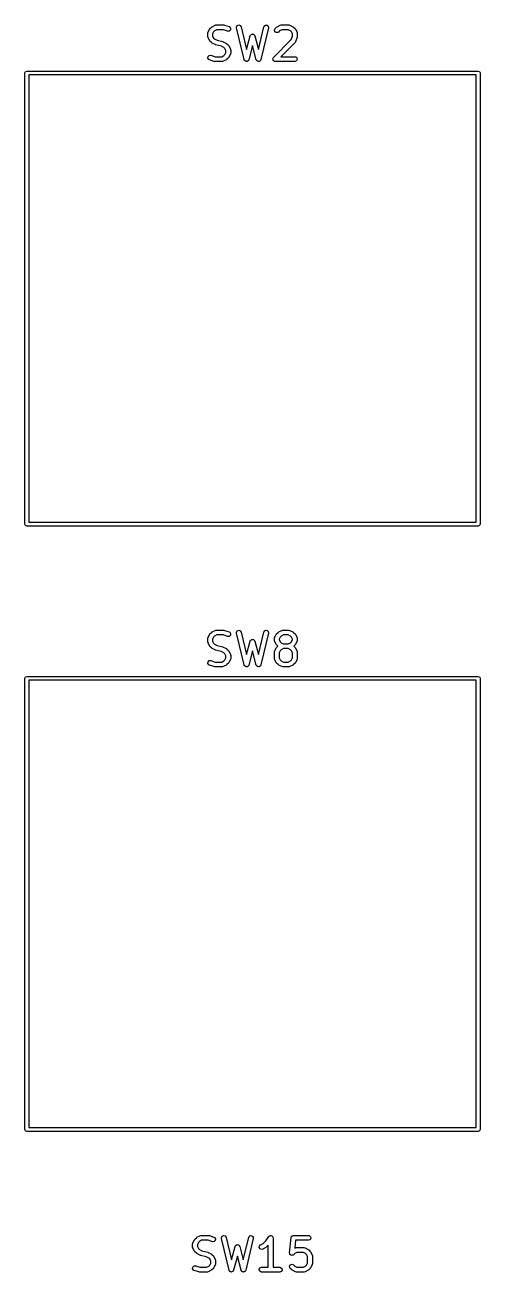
# Model space of a CAD drawing. Extents: x 60 to 196, y -152 to -29.
# Drawn here: x 102.38 to 116.7, y -68.74 to -29.49 of the extents above; entities that cross this region are included whole.
import ezdxf

# ---------------------------------------------------------------- set-up
doc = ezdxf.new("R2010")
doc.units = 0
doc.layers.add('BLACK', color=7, linetype='CONTINUOUS')

msp = doc.modelspace()

# ---------------------------------------------------------------- linework, layer by layer
at = {"layer": 'BLACK', "linetype": 'CONTINUOUS'}
for p, q in [((108.129, -29.7531), (108.134, -29.7274)), ((108.129, -29.8483), (108.129, -29.7531)), ((108.134, -29.7274), (108.137, -29.724)), ((108.137, -29.7196), (108.185, -29.6243)), ((108.137, -29.724), (108.137, -29.7196)), ((108.185, -29.6243), (108.198, -29.6063)), ((108.198, -29.6063), (108.199, -29.6048)), ((108.199, -29.6048), (108.246, -29.5572)), ((108.246, -29.5572), (108.265, -29.5443)), ((108.265, -29.5443), (108.266, -29.5432)), ((108.266, -29.5432), (108.361, -29.4955)), ((108.313, -29.7023), (108.279, -29.7708)), ((108.279, -29.7708), (108.279, -29.8306)), ((108.344, -29.6719), (108.313, -29.7023)), ((108.412, -29.6376), (108.344, -29.6719)), ((108.361, -29.4955), (108.386, -29.4881)), ((108.386, -29.4881), (108.39, -29.4892)), ((108.39, -29.4892), (108.395, -29.4876)), ((108.395, -29.4876), (108.633, -29.4876)), ((108.621, -29.6376), (108.412, -29.6376)), ((108.752, -29.6814), (108.621, -29.6376)), ((108.633, -29.4876), (108.655, -29.4915)), ((108.655, -29.4915), (108.656, -29.4915)), ((108.656, -29.4915), (108.799, -29.5391)), ((108.803, -29.68), (108.752, -29.6814)), ((108.799, -29.5391), (108.822, -29.5515)), ((108.842, -29.6459), (108.803, -29.68)), ((108.822, -29.5515), (108.849, -29.5952)), ((108.849, -29.5952), (108.842, -29.6459)), ((109.034, -29.554), (109.057, -29.5081)), ((109.036, -29.58), (109.034, -29.554)), ((109.274, -30.58), (109.036, -29.58)), ((109.057, -29.5081), (109.104, -29.4877)), ((109.104, -29.4877), (109.154, -29.5024)), ((109.154, -29.5024), (109.182, -29.5452)), ((109.182, -29.5452), (109.351, -30.2561)), ((109.351, -30.2561), (109.465, -29.829)), ((109.465, -29.829), (109.476, -29.8054)), ((109.476, -29.8054), (109.482, -29.8014)), ((109.482, -29.8014), (109.485, -29.7952)), ((109.485, -29.7952), (109.502, -29.7871)), ((109.502, -29.7871), (109.518, -29.7759)), ((109.518, -29.7759), (109.525, -29.7765)), ((109.525, -29.7765), (109.531, -29.7736)), ((109.531, -29.7736), (109.55, -29.7787)), ((109.55, -29.7787), (109.569, -29.7803)), ((109.569, -29.7803), (109.574, -29.7852)), ((109.574, -29.7852), (109.581, -29.7869)), ((109.581, -29.7869), (109.592, -29.8028)), ((109.592, -29.8028), (109.605, -29.8166)), ((109.605, -29.8166), (109.606, -29.8234)), ((109.606, -29.8234), (109.61, -29.829)), ((109.61, -29.829), (109.724, -30.2561)), ((109.724, -30.2561), (109.893, -29.5452)), ((110.039, -29.58), (109.801, -30.58)), ((109.893, -29.5452), (109.903, -29.5213)), ((109.903, -29.5213), (109.945, -29.4907)), ((109.945, -29.4907), (109.996, -29.4938)), ((109.996, -29.4938), (110.033, -29.529)), ((110.033, -29.529), (110.039, -29.58)), ((110.225, -29.6513), (110.246, -29.6048)), ((110.238, -29.7009), (110.225, -29.6513)), ((110.28, -29.7303), (110.238, -29.7009)), ((110.246, -29.6048), (110.294, -29.5572)), ((110.331, -29.7258), (110.28, -29.7303)), ((110.294, -29.5572), (110.312, -29.5443)), ((110.312, -29.5443), (110.313, -29.5432)), ((110.313, -29.5432), (110.409, -29.4955)), ((110.352, -29.7109), (110.331, -29.7258)), ((110.391, -29.6719), (110.352, -29.7109)), ((110.46, -29.6376), (110.391, -29.6719)), ((110.409, -29.4955), (110.434, -29.4881)), ((110.434, -29.4881), (110.438, -29.4892)), ((110.438, -29.4892), (110.442, -29.4876)), ((110.442, -29.4876), (110.68, -29.4876)), ((110.663, -29.6376), (110.46, -29.6376)), ((110.731, -29.6719), (110.663, -29.6376)), ((110.68, -29.4876), (110.706, -29.4921)), ((110.706, -29.4921), (110.709, -29.495)), ((110.709, -29.495), (110.714, -29.4955)), ((110.714, -29.4955), (110.809, -29.5432)), ((110.762, -29.7023), (110.731, -29.6719)), ((110.796, -29.7708), (110.762, -29.7023)), ((110.796, -29.8362), (110.796, -29.7708)), ((110.809, -29.5432), (110.827, -29.5565)), ((110.827, -29.5565), (110.829, -29.5572)), ((110.829, -29.5572), (110.876, -29.6048)), ((110.876, -29.6048), (110.889, -29.6232)), ((110.889, -29.6232), (110.89, -29.6243)), ((110.89, -29.6243), (110.938, -29.7196)), ((110.938, -29.7196), (110.945, -29.7445)), ((110.945, -29.7445), (110.944, -29.7489)), ((110.944, -29.7489), (110.946, -29.7531)), ((110.946, -29.7531), (110.946, -29.8483)), ((108.131, -29.8525), (108.129, -29.8483)), ((108.13, -29.8569), (108.131, -29.8525)), ((108.137, -29.8819), (108.13, -29.8569)), ((108.185, -29.9771), (108.137, -29.8819)), ((108.186, -29.9782), (108.185, -29.9771)), ((108.199, -29.9966), (108.186, -29.9782)), ((108.246, -30.0442), (108.199, -29.9966)), ((108.248, -30.0449), (108.246, -30.0442)), ((108.266, -30.0583), (108.248, -30.0449)), ((108.361, -30.1059), (108.266, -30.0583)), ((108.279, -29.8306), (108.313, -29.8991)), ((108.313, -29.8991), (108.344, -29.9296)), ((108.344, -29.9296), (108.421, -29.968)), ((108.365, -30.1063), (108.361, -30.1059)), ((108.376, -30.1116), (108.365, -30.1063)), ((108.559, -30.1572), (108.376, -30.1116)), ((108.421, -29.968), (108.603, -30.0137)), ((108.636, -30.1957), (108.559, -30.1572)), ((108.603, -30.0137), (108.615, -30.0189)), ((108.615, -30.0189), (108.619, -30.0193)), ((108.619, -30.0193), (108.714, -30.067)), ((108.666, -30.2261), (108.636, -30.1957)), ((108.714, -30.067), (108.732, -30.0803)), ((108.732, -30.0803), (108.733, -30.081)), ((108.733, -30.081), (108.781, -30.1286)), ((108.781, -30.1286), (108.794, -30.147)), ((108.794, -30.147), (108.795, -30.1481)), ((108.795, -30.1481), (108.843, -30.2434)), ((109.537, -30.1394), (109.419, -30.5819)), ((109.656, -30.5819), (109.537, -30.1394)), ((110.199, -30.5096), (110.758, -29.9507)), ((110.876, -30.0442), (110.433, -30.4876)), ((110.758, -29.9507), (110.796, -29.8362)), ((110.878, -30.0402), (110.876, -30.0442)), ((110.882, -30.0378), (110.878, -30.0402)), ((110.894, -30.0149), (110.882, -30.0378)), ((110.942, -29.8721), (110.894, -30.0149)), ((110.946, -29.8483), (110.942, -29.8704)), ((110.942, -29.8704), (110.942, -29.8721)), ((108.131, -30.53), (108.138, -30.4793)), ((108.158, -30.5737), (108.131, -30.53)), ((108.138, -30.4793), (108.177, -30.4452)), ((108.18, -30.5862), (108.158, -30.5737)), ((108.177, -30.4452), (108.228, -30.4438)), ((108.323, -30.6338), (108.18, -30.5862)), ((108.228, -30.4438), (108.359, -30.4876)), ((108.359, -30.4876), (108.567, -30.4876)), ((108.567, -30.4876), (108.636, -30.4534)), ((108.714, -30.5821), (108.619, -30.6297)), ((108.636, -30.4534), (108.666, -30.423)), ((108.701, -30.2946), (108.666, -30.2261)), ((108.666, -30.423), (108.701, -30.3544)), ((108.701, -30.3544), (108.701, -30.2946)), ((108.715, -30.5809), (108.714, -30.5821)), ((108.733, -30.568), (108.715, -30.5809)), ((108.781, -30.5204), (108.733, -30.568)), ((108.782, -30.5189), (108.781, -30.5204)), ((108.795, -30.5009), (108.782, -30.5189)), ((108.843, -30.4057), (108.795, -30.5009)), ((108.843, -30.2434), (108.85, -30.2683)), ((108.846, -30.3978), (108.843, -30.4012)), ((108.843, -30.4012), (108.843, -30.4057)), ((108.851, -30.3721), (108.846, -30.3978)), ((108.85, -30.2683), (108.849, -30.2727)), ((108.849, -30.2727), (108.851, -30.2769)), ((108.851, -30.2769), (108.851, -30.3721)), ((109.278, -30.5866), (109.274, -30.58)), ((109.279, -30.5944), (109.278, -30.5866)), ((109.292, -30.6074), (109.279, -30.5944)), ((109.302, -30.6228), (109.292, -30.6074)), ((109.402, -30.6101), (109.399, -30.6171)), ((109.409, -30.6056), (109.402, -30.6101)), ((109.419, -30.5819), (109.409, -30.6056)), ((109.66, -30.5884), (109.656, -30.5819)), ((109.661, -30.5962), (109.66, -30.5884)), ((109.674, -30.6089), (109.661, -30.5962)), ((109.685, -30.624), (109.674, -30.6089)), ((109.784, -30.6086), (109.781, -30.6157)), ((109.791, -30.6039), (109.784, -30.6086)), ((109.801, -30.58), (109.791, -30.6039)), ((110.177, -30.5561), (110.179, -30.553)), ((110.183, -30.5779), (110.177, -30.5561)), ((110.178, -30.5496), (110.189, -30.53)), ((110.179, -30.553), (110.178, -30.5496)), ((110.187, -30.6001), (110.183, -30.5779)), ((110.189, -30.6023), (110.187, -30.6001)), ((110.189, -30.53), (110.199, -30.5096)), ((110.19, -30.6056), (110.189, -30.6023)), ((110.209, -30.6186), (110.19, -30.6056)), ((110.433, -30.4876), (110.871, -30.4876)), ((110.871, -30.4876), (110.896, -30.4921)), ((110.896, -30.4921), (110.936, -30.5251)), ((110.945, -30.5756), (110.919, -30.6201)), ((110.936, -30.5251), (110.945, -30.5756)), ((102.377, -31), (102.395, -30.9576)), ((102.377, -45.2), (102.377, -31)), ((102.395, -30.9576), (102.438, -30.94)), ((102.438, -30.94), (116.637, -30.94)), ((108.325, -30.6337), (108.323, -30.6338)), ((108.347, -30.6376), (108.325, -30.6337)), ((108.585, -30.6376), (108.347, -30.6376)), ((108.589, -30.6361), (108.585, -30.6376)), ((108.594, -30.6371), (108.589, -30.6361)), ((108.619, -30.6297), (108.594, -30.6371)), ((109.31, -30.6251), (109.302, -30.6228)), ((109.315, -30.6306), (109.31, -30.6251)), ((109.334, -30.6322), (109.315, -30.6306)), ((109.351, -30.6375), (109.334, -30.6322)), ((109.359, -30.6344), (109.351, -30.6375)), ((109.367, -30.635), (109.359, -30.6344)), ((109.382, -30.6244), (109.367, -30.635)), ((109.399, -30.6171), (109.382, -30.6244)), ((109.692, -30.626), (109.685, -30.624)), ((109.698, -30.6315), (109.692, -30.626)), ((109.717, -30.6325), (109.698, -30.6315)), ((109.734, -30.6373), (109.717, -30.6325)), ((109.742, -30.634), (109.734, -30.6373)), ((109.749, -30.6345), (109.742, -30.634)), ((109.764, -30.6235), (109.749, -30.6345)), ((109.781, -30.6157), (109.764, -30.6235)), ((110.226, -30.6331), (110.209, -30.6186)), ((110.231, -30.6339), (110.226, -30.6331)), ((110.232, -30.6351), (110.231, -30.6339)), ((110.236, -30.6348), (110.232, -30.6351)), ((110.252, -30.6376), (110.236, -30.6348)), ((110.871, -30.6376), (110.252, -30.6376)), ((110.919, -30.6201), (110.871, -30.6376)), ((116.637, -30.94), (116.68, -30.9576)), ((116.68, -30.9576), (116.697, -31)), ((116.697, -31), (116.697, -45.2)), ((102.498, -31.06), (102.498, -45.14)), ((116.578, -31.06), (102.498, -31.06)), ((116.578, -45.14), (116.578, -31.06)), ((102.395, -45.2424), (102.377, -45.2)), ((102.438, -45.26), (102.395, -45.2424)), ((116.637, -45.26), (102.438, -45.26)), ((102.498, -45.14), (116.578, -45.14)), ((116.68, -45.2424), (116.637, -45.26)), ((116.697, -45.2), (116.68, -45.2424)), ((108.185, -48.6743), (108.198, -48.6563)), ((108.198, -48.6563), (108.199, -48.6548)), ((108.199, -48.6548), (108.246, -48.6072)), ((108.246, -48.6072), (108.265, -48.5943)), ((108.265, -48.5943), (108.266, -48.5932)), ((108.266, -48.5932), (108.361, -48.5455)), ((108.361, -48.5455), (108.386, -48.5381)), ((108.386, -48.5381), (108.39, -48.5392)), ((108.39, -48.5392), (108.395, -48.5376)), ((108.395, -48.5376), (108.633, -48.5376)), ((108.633, -48.5376), (108.655, -48.5415)), ((108.655, -48.5415), (108.656, -48.5415)), ((108.656, -48.5415), (108.799, -48.5891)), ((108.799, -48.5891), (108.822, -48.6015)), ((108.822, -48.6015), (108.849, -48.6452)), ((108.849, -48.6452), (108.842, -48.6959)), ((109.034, -48.604), (109.057, -48.5581)), ((109.036, -48.63), (109.034, -48.604)), ((109.274, -49.63), (109.036, -48.63)), ((109.057, -48.5581), (109.104, -48.5377)), ((109.104, -48.5377), (109.154, -48.5524)), ((109.154, -48.5524), (109.182, -48.5952)), ((109.182, -48.5952), (109.351, -49.3061)), ((109.724, -49.3061), (109.893, -48.5952)), ((110.039, -48.63), (109.801, -49.63)), ((109.893, -48.5952), (109.903, -48.5713)), ((109.903, -48.5713), (109.945, -48.5407)), ((109.945, -48.5407), (109.996, -48.5438)), ((109.996, -48.5438), (110.033, -48.579)), ((110.033, -48.579), (110.039, -48.63)), ((110.28, -48.6743), (110.293, -48.6563)), ((110.293, -48.6563), (110.294, -48.6548)), ((110.294, -48.6548), (110.342, -48.6072)), ((110.342, -48.6072), (110.36, -48.5943)), ((110.36, -48.5943), (110.361, -48.5932)), ((110.361, -48.5932), (110.456, -48.5455)), ((110.456, -48.5455), (110.481, -48.5381)), ((110.481, -48.5381), (110.486, -48.5392)), ((110.486, -48.5392), (110.49, -48.5376)), ((110.49, -48.5376), (110.68, -48.5376)), ((110.68, -48.5376), (110.706, -48.5421)), ((110.706, -48.5421), (110.709, -48.545)), ((110.709, -48.545), (110.714, -48.5455)), ((110.714, -48.5455), (110.809, -48.5932)), ((110.809, -48.5932), (110.827, -48.6065)), ((110.827, -48.6065), (110.829, -48.6072)), ((110.829, -48.6072), (110.876, -48.6548)), ((110.876, -48.6548), (110.889, -48.6732)), ((108.129, -48.8031), (108.134, -48.7774)), ((108.129, -48.8983), (108.129, -48.8031)), ((108.131, -48.9025), (108.129, -48.8983)), ((108.13, -48.9069), (108.131, -48.9025)), ((108.137, -48.9319), (108.13, -48.9069)), ((108.134, -48.7774), (108.137, -48.774)), ((108.137, -48.7696), (108.185, -48.6743)), ((108.137, -48.774), (108.137, -48.7696)), ((108.185, -49.0271), (108.137, -48.9319)), ((108.186, -49.0282), (108.185, -49.0271)), ((108.199, -49.0466), (108.186, -49.0282)), ((108.246, -49.0942), (108.199, -49.0466)), ((108.313, -48.7523), (108.279, -48.8208)), ((108.279, -48.8208), (108.279, -48.8806)), ((108.279, -48.8806), (108.313, -48.9491)), ((108.344, -48.7219), (108.313, -48.7523)), ((108.313, -48.9491), (108.344, -48.9796)), ((108.412, -48.6876), (108.344, -48.7219)), ((108.344, -48.9796), (108.421, -49.018)), ((108.621, -48.6876), (108.412, -48.6876)), ((108.421, -49.018), (108.603, -49.0637)), ((108.752, -48.7314), (108.621, -48.6876)), ((108.803, -48.73), (108.752, -48.7314)), ((108.842, -48.6959), (108.803, -48.73)), ((109.351, -49.3061), (109.465, -48.879)), ((109.465, -48.879), (109.476, -48.8554)), ((109.476, -48.8554), (109.482, -48.8514)), ((109.482, -48.8514), (109.485, -48.8452)), ((109.485, -48.8452), (109.502, -48.8371)), ((109.502, -48.8371), (109.518, -48.8259)), ((109.518, -48.8259), (109.525, -48.8265)), ((109.525, -48.8265), (109.531, -48.8236)), ((109.531, -48.8236), (109.55, -48.8287)), ((109.55, -48.8287), (109.569, -48.8303)), ((109.569, -48.8303), (109.574, -48.8352)), ((109.574, -48.8352), (109.581, -48.8369)), ((109.581, -48.8369), (109.592, -48.8528)), ((109.592, -48.8528), (109.605, -48.8666)), ((109.605, -48.8666), (109.606, -48.8734)), ((109.606, -48.8734), (109.61, -48.879)), ((109.61, -48.879), (109.724, -49.3061)), ((110.224, -48.8031), (110.229, -48.7774)), ((110.224, -48.8507), (110.224, -48.8031)), ((110.226, -48.8549), (110.224, -48.8507)), ((110.225, -48.8593), (110.226, -48.8549)), ((110.232, -48.8843), (110.225, -48.8593)), ((110.229, -48.7774), (110.232, -48.774)), ((110.232, -48.7696), (110.28, -48.6743)), ((110.232, -48.774), (110.232, -48.7696)), ((110.28, -48.9795), (110.232, -48.8843)), ((110.281, -48.9806), (110.28, -48.9795)), ((110.294, -48.999), (110.281, -48.9806)), ((110.336, -49.0412), (110.294, -48.999)), ((110.294, -49.0834), (110.336, -49.0412)), ((110.409, -48.7523), (110.374, -48.8208)), ((110.374, -48.8208), (110.374, -48.833)), ((110.374, -48.833), (110.409, -48.9015)), ((110.439, -48.7219), (110.409, -48.7523)), ((110.409, -48.9015), (110.439, -48.9319)), ((110.508, -48.6876), (110.439, -48.7219)), ((110.439, -48.9319), (110.508, -48.9662)), ((110.663, -48.6876), (110.508, -48.6876)), ((110.508, -48.9662), (110.663, -48.9662)), ((110.731, -48.7219), (110.663, -48.6876)), ((110.663, -48.9662), (110.731, -48.9319)), ((110.762, -48.7523), (110.731, -48.7219)), ((110.731, -48.9319), (110.762, -48.9015)), ((110.796, -48.8208), (110.762, -48.7523)), ((110.762, -48.9015), (110.796, -48.833)), ((110.796, -48.833), (110.796, -48.8208)), ((110.876, -48.999), (110.834, -49.0412)), ((110.834, -49.0412), (110.876, -49.0834)), ((110.877, -48.9975), (110.876, -48.999)), ((110.89, -48.9795), (110.877, -48.9975)), ((110.889, -48.6732), (110.89, -48.6743)), ((110.89, -48.6743), (110.938, -48.7696)), ((110.938, -48.8843), (110.89, -48.9795)), ((110.938, -48.7696), (110.945, -48.7945)), ((110.941, -48.8764), (110.938, -48.8798)), ((110.938, -48.8798), (110.938, -48.8843)), ((110.946, -48.8507), (110.941, -48.8764)), ((110.945, -48.7945), (110.944, -48.7989)), ((110.944, -48.7989), (110.946, -48.8031)), ((110.946, -48.8031), (110.946, -48.8507)), ((108.248, -49.0949), (108.246, -49.0942)), ((108.266, -49.1083), (108.248, -49.0949)), ((108.361, -49.1559), (108.266, -49.1083)), ((108.365, -49.1563), (108.361, -49.1559)), ((108.376, -49.1616), (108.365, -49.1563)), ((108.559, -49.2072), (108.376, -49.1616)), ((108.636, -49.2457), (108.559, -49.2072)), ((108.603, -49.0637), (108.615, -49.0689)), ((108.615, -49.0689), (108.619, -49.0693)), ((108.619, -49.0693), (108.714, -49.117)), ((108.666, -49.2761), (108.636, -49.2457)), ((108.701, -49.3446), (108.666, -49.2761)), ((108.666, -49.473), (108.701, -49.4044)), ((108.701, -49.4044), (108.701, -49.3446)), ((108.714, -49.117), (108.732, -49.1303)), ((108.732, -49.1303), (108.733, -49.131)), ((108.733, -49.131), (108.781, -49.1786)), ((108.781, -49.1786), (108.794, -49.197)), ((108.794, -49.197), (108.795, -49.1981)), ((108.795, -49.1981), (108.843, -49.2934)), ((108.843, -49.2934), (108.85, -49.3183)), ((108.846, -49.4478), (108.843, -49.4512)), ((108.843, -49.4512), (108.843, -49.4557)), ((108.851, -49.4221), (108.846, -49.4478)), ((108.85, -49.3183), (108.849, -49.3227)), ((108.849, -49.3227), (108.851, -49.3269)), ((108.851, -49.3269), (108.851, -49.4221)), ((109.537, -49.1894), (109.419, -49.6319)), ((109.656, -49.6319), (109.537, -49.1894)), ((110.224, -49.2317), (110.229, -49.206)), ((110.224, -49.4221), (110.224, -49.2317)), ((110.226, -49.4264), (110.224, -49.4221)), ((110.225, -49.4307), (110.226, -49.4264)), ((110.232, -49.4557), (110.225, -49.4307)), ((110.229, -49.206), (110.232, -49.2026)), ((110.232, -49.1981), (110.28, -49.1029)), ((110.232, -49.2026), (110.232, -49.1981)), ((110.28, -49.1029), (110.293, -49.0849)), ((110.293, -49.0849), (110.294, -49.0834)), ((110.409, -49.1809), (110.374, -49.2494)), ((110.374, -49.2494), (110.374, -49.4044)), ((110.374, -49.4044), (110.409, -49.473)), ((110.439, -49.1504), (110.409, -49.1809)), ((110.508, -49.1162), (110.439, -49.1504)), ((110.663, -49.1162), (110.508, -49.1162)), ((110.731, -49.1504), (110.663, -49.1162)), ((110.762, -49.1809), (110.731, -49.1504)), ((110.796, -49.2494), (110.762, -49.1809)), ((110.762, -49.473), (110.796, -49.4044)), ((110.796, -49.4044), (110.796, -49.2494)), ((110.876, -49.0834), (110.889, -49.1018)), ((110.889, -49.1018), (110.89, -49.1029)), ((110.89, -49.1029), (110.938, -49.1981)), ((110.938, -49.1981), (110.945, -49.2231)), ((110.941, -49.4478), (110.938, -49.4512)), ((110.938, -49.4512), (110.938, -49.4557)), ((110.946, -49.4221), (110.941, -49.4478)), ((110.945, -49.2231), (110.944, -49.2275)), ((110.944, -49.2275), (110.946, -49.2317)), ((110.946, -49.2317), (110.946, -49.4221)), ((108.131, -49.58), (108.138, -49.5293)), ((108.158, -49.6237), (108.131, -49.58)), ((108.138, -49.5293), (108.177, -49.4952)), ((108.18, -49.6362), (108.158, -49.6237)), ((108.177, -49.4952), (108.228, -49.4938)), ((108.323, -49.6838), (108.18, -49.6362)), ((108.228, -49.4938), (108.359, -49.5376)), ((108.325, -49.6837), (108.323, -49.6838)), ((108.347, -49.6876), (108.325, -49.6837)), ((108.585, -49.6876), (108.347, -49.6876)), ((108.359, -49.5376), (108.567, -49.5376)), ((108.567, -49.5376), (108.636, -49.5034)), ((108.589, -49.6861), (108.585, -49.6876)), ((108.594, -49.6871), (108.589, -49.6861)), ((108.619, -49.6797), (108.594, -49.6871)), ((108.714, -49.6321), (108.619, -49.6797)), ((108.636, -49.5034), (108.666, -49.473)), ((108.715, -49.6309), (108.714, -49.6321)), ((108.733, -49.618), (108.715, -49.6309)), ((108.781, -49.5704), (108.733, -49.618)), ((108.782, -49.5689), (108.781, -49.5704)), ((108.795, -49.5509), (108.782, -49.5689)), ((108.843, -49.4557), (108.795, -49.5509)), ((109.278, -49.6366), (109.274, -49.63)), ((109.279, -49.6444), (109.278, -49.6366)), ((109.292, -49.6574), (109.279, -49.6444)), ((109.302, -49.6728), (109.292, -49.6574)), ((109.31, -49.6751), (109.302, -49.6728)), ((109.315, -49.6806), (109.31, -49.6751)), ((109.334, -49.6822), (109.315, -49.6806)), ((109.351, -49.6875), (109.334, -49.6822)), ((109.359, -49.6844), (109.351, -49.6875)), ((109.367, -49.685), (109.359, -49.6844)), ((109.382, -49.6744), (109.367, -49.685)), ((109.399, -49.6671), (109.382, -49.6744)), ((109.402, -49.6601), (109.399, -49.6671)), ((109.409, -49.6556), (109.402, -49.6601)), ((109.419, -49.6319), (109.409, -49.6556)), ((109.66, -49.6384), (109.656, -49.6319)), ((109.661, -49.6462), (109.66, -49.6384)), ((109.674, -49.6589), (109.661, -49.6462)), ((109.685, -49.674), (109.674, -49.6589)), ((109.692, -49.676), (109.685, -49.674)), ((109.698, -49.6815), (109.692, -49.676)), ((109.717, -49.6825), (109.698, -49.6815)), ((109.734, -49.6873), (109.717, -49.6825)), ((109.742, -49.684), (109.734, -49.6873)), ((109.749, -49.6845), (109.742, -49.684)), ((109.764, -49.6735), (109.749, -49.6845)), ((109.781, -49.6657), (109.764, -49.6735)), ((109.784, -49.6586), (109.781, -49.6657)), ((109.791, -49.6539), (109.784, -49.6586)), ((109.801, -49.63), (109.791, -49.6539)), ((110.28, -49.5509), (110.232, -49.4557)), ((110.281, -49.552), (110.28, -49.5509)), ((110.294, -49.5704), (110.281, -49.552)), ((110.342, -49.618), (110.294, -49.5704)), ((110.343, -49.6187), (110.342, -49.618)), ((110.361, -49.6321), (110.343, -49.6187)), ((110.456, -49.6797), (110.361, -49.6321)), ((110.409, -49.473), (110.439, -49.5034)), ((110.439, -49.5034), (110.508, -49.5376)), ((110.461, -49.6802), (110.456, -49.6797)), ((110.464, -49.6831), (110.461, -49.6802)), ((110.49, -49.6876), (110.464, -49.6831)), ((110.68, -49.6876), (110.49, -49.6876)), ((110.508, -49.5376), (110.663, -49.5376)), ((110.663, -49.5376), (110.731, -49.5034)), ((110.685, -49.6861), (110.68, -49.6876)), ((110.689, -49.6871), (110.685, -49.6861)), ((110.714, -49.6797), (110.689, -49.6871)), ((110.809, -49.6321), (110.714, -49.6797)), ((110.731, -49.5034), (110.762, -49.473)), ((110.81, -49.6309), (110.809, -49.6321)), ((110.829, -49.618), (110.81, -49.6309)), ((110.876, -49.5704), (110.829, -49.618)), ((110.877, -49.5689), (110.876, -49.5704)), ((110.89, -49.5509), (110.877, -49.5689)), ((110.938, -49.4557), (110.89, -49.5509)), ((102.377, -50.05), (102.395, -50.0076)), ((102.377, -64.25), (102.377, -50.05)), ((102.395, -50.0076), (102.438, -49.99)), ((102.438, -49.99), (116.637, -49.99)), ((102.498, -50.11), (102.498, -64.19)), ((116.578, -50.11), (102.498, -50.11)), ((116.578, -64.19), (116.578, -50.11)), ((116.637, -49.99), (116.68, -50.0076)), ((116.68, -50.0076), (116.697, -50.05)), ((116.697, -50.05), (116.697, -64.25)), ((102.395, -64.2924), (102.377, -64.25)), ((102.438, -64.31), (102.395, -64.2924)), ((116.637, -64.31), (102.438, -64.31)), ((102.498, -64.19), (116.578, -64.19)), ((116.68, -64.2924), (116.637, -64.31)), ((116.697, -64.25), (116.68, -64.2924)), ((107.653, -67.8531), (107.657, -67.8274)), ((107.653, -67.9483), (107.653, -67.8531)), ((107.657, -67.8274), (107.66, -67.824)), ((107.66, -67.824), (107.661, -67.8196)), ((107.661, -67.8196), (107.709, -67.7243)), ((107.709, -67.7243), (107.722, -67.7063)), ((107.722, -67.7063), (107.723, -67.7048)), ((107.723, -67.7048), (107.77, -67.6572)), ((107.77, -67.6572), (107.789, -67.6443)), ((107.789, -67.6443), (107.79, -67.6432)), ((107.79, -67.6432), (107.885, -67.5955)), ((107.837, -67.8023), (107.803, -67.8708)), ((107.803, -67.8708), (107.803, -67.9306)), ((107.868, -67.7719), (107.837, -67.8023)), ((107.936, -67.7376), (107.868, -67.7719)), ((107.885, -67.5955), (107.91, -67.5881)), ((107.91, -67.5881), (107.914, -67.5892)), ((107.914, -67.5892), (107.918, -67.5876)), ((107.918, -67.5876), (108.157, -67.5876)), ((108.144, -67.7376), (107.936, -67.7376)), ((108.276, -67.7814), (108.144, -67.7376)), ((108.157, -67.5876), (108.179, -67.5915)), ((108.179, -67.5915), (108.18, -67.5915)), ((108.18, -67.5915), (108.323, -67.6391)), ((108.327, -67.78), (108.276, -67.7814)), ((108.323, -67.6391), (108.346, -67.6515)), ((108.365, -67.7459), (108.327, -67.78)), ((108.346, -67.6515), (108.373, -67.6952)), ((108.373, -67.6952), (108.365, -67.7459)), ((108.558, -67.654), (108.581, -67.6081)), ((108.56, -67.68), (108.558, -67.654)), ((108.798, -68.68), (108.56, -67.68)), ((108.581, -67.6081), (108.628, -67.5877)), ((108.628, -67.5877), (108.677, -67.6024)), ((108.677, -67.6024), (108.706, -67.6452)), ((108.706, -67.6452), (108.875, -68.3561)), ((109, -67.9054), (109.005, -67.9014)), ((109.005, -67.9014), (109.008, -67.8952)), ((109.008, -67.8952), (109.026, -67.8871)), ((109.026, -67.8871), (109.042, -67.8759)), ((109.042, -67.8759), (109.049, -67.8765)), ((109.049, -67.8765), (109.055, -67.8736)), ((109.055, -67.8736), (109.074, -67.8787)), ((109.074, -67.8787), (109.093, -67.8803)), ((109.093, -67.8803), (109.098, -67.8852)), ((109.098, -67.8852), (109.104, -67.8869)), ((109.104, -67.8869), (109.116, -67.9028)), ((109.248, -68.3561), (109.417, -67.6452)), ((109.563, -67.68), (109.325, -68.68)), ((109.417, -67.6452), (109.427, -67.6213)), ((109.427, -67.6213), (109.468, -67.5907)), ((109.468, -67.5907), (109.52, -67.5938)), ((109.52, -67.5938), (109.557, -67.629)), ((109.557, -67.629), (109.563, -67.68)), ((109.754, -67.9185), (109.79, -67.8813)), ((109.79, -67.8813), (109.874, -67.8391)), ((109.874, -67.8391), (109.955, -67.7577)), ((109.955, -67.7577), (110.047, -67.621)), ((110.034, -67.8913), (109.971, -67.9537)), ((110.034, -68.5876), (110.034, -67.8913)), ((110.047, -67.621), (110.065, -67.6022)), ((110.065, -67.6022), (110.069, -67.601)), ((110.069, -67.601), (110.071, -67.5977)), ((110.071, -67.5977), (110.093, -67.5939)), ((110.093, -67.5939), (110.114, -67.5878)), ((110.114, -67.5878), (110.118, -67.5895)), ((110.118, -67.5895), (110.122, -67.5888)), ((110.122, -67.5888), (110.141, -67.5996)), ((110.141, -67.5996), (110.161, -67.6084)), ((110.161, -67.6084), (110.163, -67.6123)), ((110.163, -67.6123), (110.166, -67.6144)), ((110.166, -67.6144), (110.174, -67.6349)), ((110.174, -67.6349), (110.183, -67.6544)), ((110.183, -67.6544), (110.182, -67.6586)), ((110.182, -67.6586), (110.184, -67.6626)), ((110.184, -67.6626), (110.184, -68.5876)), ((110.701, -68.1313), (110.749, -67.6552)), ((110.749, -67.6496), (110.751, -67.6469)), ((110.75, -67.6513), (110.749, -67.6496)), ((110.749, -67.6552), (110.75, -67.6513)), ((110.751, -67.6469), (110.756, -67.6301)), ((110.756, -67.6301), (110.767, -67.619)), ((110.767, -67.619), (110.775, -67.6052)), ((110.775, -67.6052), (110.785, -67.6016)), ((110.785, -67.6016), (110.792, -67.5943)), ((110.792, -67.5943), (110.808, -67.5931)), ((110.808, -67.5931), (110.823, -67.5876)), ((110.823, -67.5876), (111.299, -67.5876)), ((110.891, -67.7376), (110.866, -67.9858)), ((111.299, -67.7376), (110.891, -67.7376)), ((111.299, -67.5876), (111.325, -67.5921)), ((111.348, -67.7201), (111.299, -67.7376)), ((111.325, -67.5921), (111.364, -67.6251)), ((111.373, -67.6756), (111.348, -67.7201)), ((111.364, -67.6251), (111.373, -67.6756)), ((107.655, -67.9525), (107.653, -67.9483)), ((107.653, -67.9569), (107.655, -67.9525)), ((107.661, -67.9819), (107.653, -67.9569)), ((107.709, -68.0771), (107.661, -67.9819)), ((107.71, -68.0782), (107.709, -68.0771)), ((107.723, -68.0966), (107.71, -68.0782)), ((107.77, -68.1442), (107.723, -68.0966)), ((107.772, -68.1449), (107.77, -68.1442)), ((107.79, -68.1583), (107.772, -68.1449)), ((107.885, -68.2059), (107.79, -68.1583)), ((107.803, -67.9306), (107.837, -67.9991)), ((107.837, -67.9991), (107.868, -68.0296)), ((107.868, -68.0296), (107.945, -68.068)), ((107.888, -68.2063), (107.885, -68.2059)), ((107.9, -68.2116), (107.888, -68.2063)), ((108.083, -68.2572), (107.9, -68.2116)), ((107.945, -68.068), (108.127, -68.1137)), ((108.16, -68.2957), (108.083, -68.2572)), ((108.127, -68.1137), (108.139, -68.1189)), ((108.139, -68.1189), (108.142, -68.1193)), ((108.142, -68.1193), (108.238, -68.167)), ((108.238, -68.167), (108.256, -68.1803)), ((108.256, -68.1803), (108.257, -68.181)), ((108.257, -68.181), (108.305, -68.2286)), ((108.305, -68.2286), (108.318, -68.247)), ((108.318, -68.247), (108.319, -68.2481)), ((108.319, -68.2481), (108.366, -68.3434)), ((108.875, -68.3561), (108.989, -67.929)), ((109.061, -68.2394), (108.943, -68.6819)), ((108.989, -67.929), (109, -67.9054)), ((109.179, -68.6819), (109.061, -68.2394)), ((109.116, -67.9028), (109.129, -67.9166)), ((109.129, -67.9166), (109.13, -67.9234)), ((109.13, -67.9234), (109.134, -67.929)), ((109.134, -67.929), (109.248, -68.3561)), ((109.751, -67.9697), (109.754, -67.9185)), ((109.782, -68.0109), (109.751, -67.9697)), ((109.832, -68.0228), (109.782, -68.0109)), ((109.857, -68.0154), (109.832, -68.0228)), ((109.952, -67.9678), (109.857, -68.0154)), ((109.953, -67.9666), (109.952, -67.9678)), ((109.971, -67.9537), (109.953, -67.9666)), ((110.701, -68.1318), (110.701, -68.1313)), ((110.701, -68.1323), (110.701, -68.1318)), ((110.707, -68.1566), (110.701, -68.1323)), ((110.714, -68.1811), (110.707, -68.1566)), ((110.714, -68.1813), (110.714, -68.1811)), ((110.714, -68.1818), (110.714, -68.1813)), ((110.735, -68.1963), (110.714, -68.1818)), ((110.755, -68.211), (110.735, -68.1963)), ((110.756, -68.211), (110.755, -68.211)), ((110.781, -68.2091), (110.756, -68.2113)), ((110.756, -68.2113), (110.756, -68.211)), ((110.806, -68.2072), (110.781, -68.2091)), ((110.807, -68.2068), (110.806, -68.2072)), ((110.829, -68.1918), (110.807, -68.2068)), ((110.807, -68.2068), (110.807, -68.2068)), ((110.868, -68.1528), (110.829, -68.1918)), ((110.866, -67.9858), (110.885, -67.9765)), ((110.936, -68.1186), (110.868, -68.1528)), ((110.885, -67.9765), (110.91, -67.9691)), ((110.91, -67.9691), (110.914, -67.9701)), ((110.914, -67.9701), (110.918, -67.9686)), ((110.918, -67.9686), (111.157, -67.9686)), ((111.139, -68.1186), (110.936, -68.1186)), ((111.207, -68.1528), (111.139, -68.1186)), ((111.157, -67.9686), (111.182, -67.9731)), ((111.182, -67.9731), (111.186, -67.976)), ((111.186, -67.976), (111.19, -67.9765)), ((111.19, -67.9765), (111.285, -68.0241)), ((111.238, -68.1832), (111.207, -68.1528)), ((111.272, -68.2518), (111.238, -68.1832)), ((111.272, -68.4544), (111.272, -68.2518)), ((111.285, -68.0241), (111.303, -68.0375)), ((111.303, -68.0375), (111.305, -68.0382)), ((111.305, -68.0382), (111.352, -68.0858)), ((111.352, -68.0858), (111.365, -68.1041)), ((111.365, -68.1041), (111.366, -68.1053)), ((111.366, -68.1053), (111.414, -68.2005)), ((111.414, -68.2005), (111.422, -68.2255)), ((111.422, -68.2255), (111.42, -68.2298)), ((111.42, -68.2298), (111.422, -68.234)), ((111.422, -68.234), (111.422, -68.4721)), ((107.654, -68.63), (107.662, -68.5793)), ((107.681, -68.6737), (107.654, -68.63)), ((107.662, -68.5793), (107.7, -68.5452)), ((107.704, -68.6862), (107.681, -68.6737)), ((107.7, -68.5452), (107.752, -68.5438)), ((107.847, -68.7338), (107.704, -68.6862)), ((107.752, -68.5438), (107.883, -68.5876)), ((107.883, -68.5876), (108.091, -68.5876)), ((108.091, -68.5876), (108.16, -68.5534)), ((108.238, -68.6821), (108.142, -68.7297)), ((108.19, -68.3261), (108.16, -68.2957)), ((108.16, -68.5534), (108.19, -68.523)), ((108.224, -68.3946), (108.19, -68.3261)), ((108.19, -68.523), (108.224, -68.4544)), ((108.224, -68.4544), (108.224, -68.3946)), ((108.239, -68.6809), (108.238, -68.6821)), ((108.257, -68.668), (108.239, -68.6809)), ((108.305, -68.6204), (108.257, -68.668)), ((108.306, -68.6189), (108.305, -68.6204)), ((108.319, -68.6009), (108.306, -68.6189)), ((108.366, -68.5057), (108.319, -68.6009)), ((108.366, -68.3434), (108.374, -68.3683)), ((108.367, -68.5012), (108.366, -68.5057)), ((108.37, -68.4978), (108.367, -68.5012)), ((108.374, -68.4721), (108.37, -68.4978)), ((108.374, -68.3683), (108.373, -68.3727)), ((108.373, -68.3727), (108.374, -68.3769)), ((108.374, -68.3769), (108.374, -68.4721)), ((108.802, -68.6866), (108.798, -68.68)), ((108.803, -68.6944), (108.802, -68.6866)), ((108.943, -68.6819), (108.932, -68.7056)), ((109.184, -68.6884), (109.179, -68.6819)), ((109.325, -68.68), (109.314, -68.7039)), ((109.749, -68.6496), (109.775, -68.6052)), ((109.758, -68.7001), (109.749, -68.6496)), ((109.775, -68.6052), (109.823, -68.5876)), ((109.823, -68.5876), (110.034, -68.5876)), ((110.184, -68.5876), (110.395, -68.5876)), ((110.395, -68.5876), (110.42, -68.5921)), ((110.42, -68.5921), (110.46, -68.6251)), ((110.469, -68.6756), (110.443, -68.7201)), ((110.46, -68.6251), (110.469, -68.6756)), ((110.703, -68.548), (110.733, -68.5059)), ((110.708, -68.5991), (110.703, -68.548)), ((110.723, -68.6204), (110.708, -68.5991)), ((110.77, -68.668), (110.723, -68.6204)), ((110.733, -68.5059), (110.782, -68.4927)), ((110.772, -68.6687), (110.77, -68.668)), ((110.79, -68.6821), (110.772, -68.6687)), ((110.782, -68.4927), (110.829, -68.5143)), ((110.885, -68.7297), (110.79, -68.6821)), ((110.829, -68.5143), (110.868, -68.5534)), ((110.868, -68.5534), (110.936, -68.5876)), ((110.936, -68.5876), (111.139, -68.5876)), ((111.139, -68.5876), (111.207, -68.5534)), ((111.285, -68.6821), (111.19, -68.7297)), ((111.207, -68.5534), (111.238, -68.523)), ((111.238, -68.523), (111.272, -68.4544)), ((111.286, -68.6809), (111.285, -68.6821)), ((111.305, -68.668), (111.286, -68.6809)), ((111.352, -68.6204), (111.305, -68.668)), ((111.353, -68.6189), (111.352, -68.6204)), ((111.366, -68.6009), (111.353, -68.6189)), ((111.414, -68.5057), (111.366, -68.6009)), ((111.415, -68.5012), (111.414, -68.5057)), ((111.417, -68.4978), (111.415, -68.5012)), ((111.422, -68.4721), (111.417, -68.4978)), ((107.849, -68.7337), (107.847, -68.7338)), ((107.871, -68.7376), (107.849, -68.7337)), ((108.109, -68.7376), (107.871, -68.7376)), ((108.113, -68.7361), (108.109, -68.7376)), ((108.118, -68.7371), (108.113, -68.7361)), ((108.142, -68.7297), (108.118, -68.7371)), ((108.816, -68.7074), (108.803, -68.6944)), ((108.826, -68.7228), (108.816, -68.7074)), ((108.834, -68.7251), (108.826, -68.7228)), ((108.839, -68.7306), (108.834, -68.7251)), ((108.858, -68.7322), (108.839, -68.7306)), ((108.875, -68.7375), (108.858, -68.7322)), ((108.882, -68.7344), (108.875, -68.7375)), ((108.89, -68.735), (108.882, -68.7344)), ((108.905, -68.7244), (108.89, -68.735)), ((108.922, -68.7171), (108.905, -68.7244)), ((108.926, -68.7101), (108.922, -68.7171)), ((108.932, -68.7056), (108.926, -68.7101)), ((109.185, -68.6962), (109.184, -68.6884)), ((109.198, -68.7089), (109.185, -68.6962)), ((109.209, -68.724), (109.198, -68.7089)), ((109.216, -68.726), (109.209, -68.724)), ((109.222, -68.7315), (109.216, -68.726)), ((109.24, -68.7325), (109.222, -68.7315)), ((109.258, -68.7373), (109.24, -68.7325)), ((109.265, -68.734), (109.258, -68.7373)), ((109.273, -68.7345), (109.265, -68.734)), ((109.288, -68.7235), (109.273, -68.7345)), ((109.305, -68.7157), (109.288, -68.7235)), ((109.308, -68.7086), (109.305, -68.7157)), ((109.314, -68.7039), (109.308, -68.7086)), ((109.798, -68.7331), (109.758, -68.7001)), ((109.823, -68.7376), (109.798, -68.7331)), ((110.395, -68.7376), (109.823, -68.7376)), ((110.443, -68.7201), (110.395, -68.7376)), ((110.889, -68.7302), (110.885, -68.7297)), ((110.893, -68.7331), (110.889, -68.7302)), ((110.918, -68.7376), (110.893, -68.7331)), ((111.157, -68.7376), (110.918, -68.7376)), ((111.161, -68.7361), (111.157, -68.7376)), ((111.165, -68.7371), (111.161, -68.7361)), ((111.19, -68.7297), (111.165, -68.7371))]:
    msp.add_line(p, q, dxfattribs=at)

doc.saveas('drawing.dxf')
